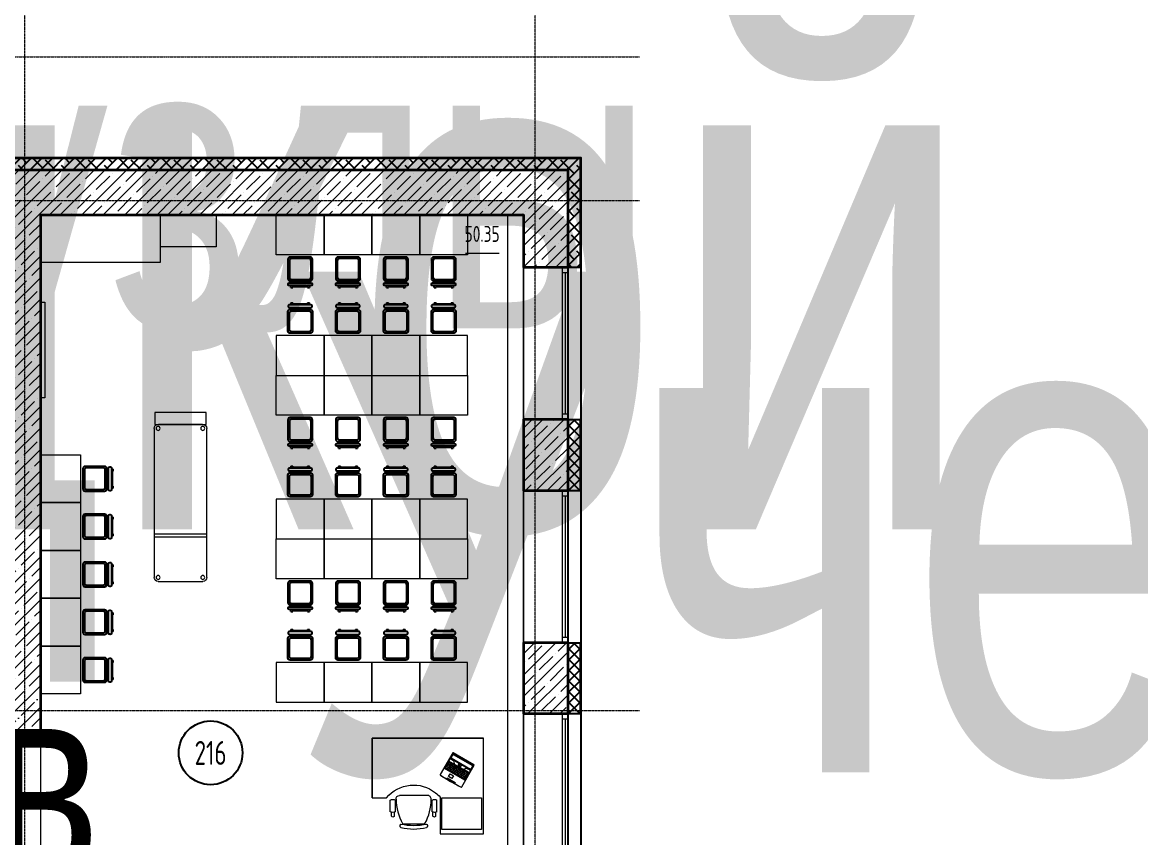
# Model space of a CAD drawing. Header units: millimetres. Extents: x 0 to 168960, y -92093 to 443706.
# Drawn here: x 66761 to 80788, y 211907 to 222137 of the extents above; entities that cross this region are included whole.
import ezdxf
from ezdxf.enums import TextEntityAlignment as Align

# ---------------------------------------------------------------- set-up
doc = ezdxf.new("R2018")
doc.units = ezdxf.units.MM
doc.linetypes.add('ADSK_Сверху', pattern=[450, 300, -150])
doc.linetypes.add('осевая', pattern=[50.8, 31.75, -6.35, 6.35, -6.35])
for name, color, linetype, lineweight in [('_0', 7, 'Continuous', 15), ('АР_Названия помещений', 124, 'Continuous', 5), ('АР_Номер помещения', 1, 'Continuous', 25), ('АР_Окна БЛОК', 250, 'Continuous', 13), ('АР_Помещения_площадь', 19, 'Continuous', 9)]:
    doc.layers.add(name, color=color, linetype=linetype, lineweight=lineweight)
doc.layers.add('АР_Сущ.Несущая стена', color=7, linetype='Continuous')
doc.layers.add('ТХ_мебель передв', color=251, linetype='Continuous')
doc.styles.add('ISOCPEUR', font='isocpeur.ttf', dxfattribs={"height": 175})
doc.styles.get("Standard").update_dxf_attribs({"font": 'arial.ttf'})

# ---------------------------------------------------------------- blocks, each defined once
blk = doc.blocks.new('ОКНО 1910')
at = {"layer": 'АР_Окна БЛОК', "color": 8, "ltscale": 0.1}
for points in [[(178763, -124525), (180673, -124525), (180673, -125085), (178763, -125085)], [(178763, -125015), (180673, -125015), (180673, -125085), (178763, -125085)], [(178763, -125015), (178833, -125015), (178833, -125085), (178763, -125085)], [(180603, -125015), (180673, -125015), (180673, -125085), (180603, -125085)]]:
    blk.add_lwpolyline(points, close=True, dxfattribs=at)
blk.add_lwpolyline([(178833, -125050), (180603, -125050)], dxfattribs=at)
blk = doc.blocks.new('2 ЭТАЖ')
at = {"layer": 'АР_Сущ.Несущая стена', "ltscale": 0.1}
h = blk.add_hatch(dxfattribs=at)
h.set_pattern_fill('ANSI38', color=8, scale=30)
h.set_pattern_definition([(45, (1, 0.008), (-67.35192, 67.35192), []), (135, (1, 0.008), (-202.055763, 67.35192), [238.125, -142.875])])
h.paths.add_polyline_path([(175109, -108506), (174757, -108506), (174757, -108656), (175109, -108656)])
h.paths.add_polyline_path([(182069, -108506), (175109, -108506), (175109, -108656), (181919, -108656), (181919, -109875), (182069, -109875)])
at = {"layer": 'АР_Сущ.Несущая стена', "lineweight": 13, "ltscale": 10000}
h = blk.add_hatch(dxfattribs=at)
h.set_pattern_fill('ANSI35', color=8, scale=30)
h.paths.add_polyline_path([(181918, -109031), (181508, -109031), (181508, -109876), (181918, -109876)])
h.paths.add_polyline_path([(181918, -108657), (175108, -108657), (175108, -109031), (181918, -109031)])
h.paths.add_polyline_path([(175108, -109031), (175108, -108657), (174756, -108657), (174756, -108727), (174756, -109031)])
h.paths.add_polyline_path([(174756, -109031), (174756, -109216), (174913, -109216), (174913, -115834), (175108, -115834), (175108, -109031)])
h.paths.add_polyline_path([(175303, -109216), (181358, -109216), (181358, -109876), (181508, -109876), (181508, -109031), (175108, -109031), (175108, -115834), (175303, -115834)])
h = blk.add_hatch(dxfattribs=at)
h.set_pattern_fill('ANSI35', color=8, scale=30)
h.paths.add_polyline_path([(181918, -111785), (181508, -111785), (181508, -112675), (181918, -112675)])
h.paths.add_polyline_path([(181508, -111785), (181358, -111785), (181358, -112675), (181508, -112675)])
at = {"layer": 'АР_Сущ.Несущая стена', "ltscale": 0.1}
h = blk.add_hatch(dxfattribs=at)
h.set_pattern_fill('ANSI37', color=8, scale=30)
h.paths.add_polyline_path([(182068, -111785), (181918, -111785), (181918, -112675), (182068, -112675)])
at = {"layer": 'АР_Сущ.Несущая стена', "lineweight": 13, "ltscale": 10000}
h = blk.add_hatch(dxfattribs=at)
h.set_pattern_fill('ANSI35', color=8, scale=30)
h.paths.add_polyline_path([(181918, -114585), (181848, -114585), (181508, -114585), (181508, -115430), (181918, -115430)])
h.paths.add_polyline_path([(181508, -114585), (181358, -114585), (181358, -115430), (181508, -115430)])
h.paths.add_polyline_path([(181508, -115430), (181358, -115430), (181358, -115475), (181508, -115475)])
h.paths.add_polyline_path([(181918, -115430), (181508, -115430), (181508, -115475), (181918, -115475)])
at = {"layer": 'АР_Сущ.Несущая стена', "ltscale": 0.1}
h = blk.add_hatch(dxfattribs=at)
h.set_pattern_fill('ANSI37', color=8, scale=30)
h.set_pattern_definition([(45, (-3e-11, -2800), (-67.35192, 67.35192), []), (135, (-3e-11, -2800), (-67.35192, -67.35192), [])])
h.paths.add_polyline_path([(182068, -114585), (181918, -114585), (181918, -115475), (182068, -115475)])
at = {"layer": 'АР_Сущ.Несущая стена', "color": 8, "ltscale": 0.1}
for points in [[(174756, -108496), (182078, -108496), (182078, -125245), (112993, -125245), (112993, -108496), (133154, -108496)], [(174756, -108506), (182068, -108506), (182068, -109875)], [(181918, -125085), (181918, -108631)], [(181918, -109875), (182078, -109875)], [(181918, -111785), (182078, -111785)], [(182068, -111785), (182068, -112675)], [(181918, -112675), (182078, -112675)], [(181918, -114585), (182078, -114585)], [(182068, -114585), (182068, -115475)], [(181918, -115475), (182078, -115475)]]:
    blk.add_lwpolyline(points, dxfattribs=at)
at = {"layer": 'АР_Сущ.Несущая стена', "color": 8, "linetype": 'Continuous', "lineweight": 35, "flags": 128}
blk.add_lwpolyline([(174756, -108656), (174756, -109216), (174913, -109216), (174913, -115834), (175303, -115834), (175303, -109216), (181358, -109216), (181358, -109875), (181918, -109875), (181918, -108656), (174756, -108656)], dxfattribs=at)
for points in [[(181918, -111785), (181358, -111785), (181358, -112675), (181918, -112675)], [(181918, -114585), (181358, -114585), (181358, -115475), (181918, -115475)]]:
    blk.add_lwpolyline(points, close=True, dxfattribs=at)
at = {"layer": 'АР_Сущ.Несущая стена', "color": 8, "rotation": 90}
for p in [(56834, -290548), (56834, -293348), (56834, -296148)]:
    blk.add_blockref('ОКНО 1910', p, dxfattribs=at)
blk = doc.blocks.new('*U334')
at = {"color": 8, "style": 'ISOCPEUR', "width": 0.7, "flags": 1}
blk.add_attdef('КАТЕГОРИЯ', (-499, -2092), '', height=250, dxfattribs=at)
at = {"layer": 'АР_Номер помещения', "color": 8, "style": 'ISOCPEUR', "width": 0.7}
blk.add_attdef('НОМЕР_ПОМЕЩЕНИЯ', text='', height=300, dxfattribs=at).set_placement((-20802, 7324), align=Align.MIDDLE_CENTER)
at = {"layer": 'АР_Помещения_площадь', "color": 8, "lineweight": 30, "width": 0.7, "flags": 104}
blk.add_attdef('ИМЯ_ПОМЕЩЕНИЯ', text='', height=100, dxfattribs=at).set_placement((158, 1217), align=Align.MIDDLE_CENTER)
at = {"layer": 'АР_Помещения_площадь', "color": 8, "style": 'ISOCPEUR', "width": 0.7}
blk.add_attdef('ПЛОЩАДЬ_ПОМЕЩЕНИЯ', text='', height=200, dxfattribs=at).set_placement((-2436, 865), align=Align.MIDDLE_RIGHT)
blk = doc.blocks.new('*U315')
at = {"color": 8, "style": 'ISOCPEUR', "width": 0.7, "flags": 1}
blk.add_attdef('КАТЕГОРИЯ', (-499, -2092), '', height=250, dxfattribs=at)
at = {"layer": 'АР_Номер помещения', "color": 8, "style": 'ISOCPEUR', "width": 0.7}
blk.add_attdef('НОМЕР_ПОМЕЩЕНИЯ', text='', height=300, dxfattribs=at).set_placement((-13740, 3797), align=Align.MIDDLE_CENTER)
at = {"layer": 'АР_Помещения_площадь', "color": 8, "style": 'ISOCPEUR', "width": 0.7}
blk.add_attdef('ПЛОЩАДЬ_ПОМЕЩЕНИЯ', text='', height=200, dxfattribs=at).set_placement((-15076, 5124), align=Align.MIDDLE_RIGHT)
at = {"layer": 'АР_Помещения_площадь', "color": 8, "lineweight": 30, "width": 0.7, "flags": 104}
blk.add_attdef('ИМЯ_ПОМЕЩЕНИЯ', text='', height=100, dxfattribs=at).set_placement((158, 1217), align=Align.MIDDLE_CENTER)
blk = doc.blocks.new('*U308')
at = {"layer": 'АР_Номер помещения', "color": 8}
blk.add_circle((-19076, 2637), 400, dxfattribs=at)
at = {"layer": 'АР_Помещения_площадь', "color": 8}
blk.add_line((-15455, 8901), (-15878, 8901), dxfattribs=at)
at = {"color": 8, "style": 'ISOCPEUR', "width": 0.7, "flags": 1}
blk.add_attdef('КАТЕГОРИЯ', (-499, -2092), '', height=250, dxfattribs=at)
at = {"layer": 'АР_Номер помещения', "color": 8, "style": 'ISOCPEUR', "width": 0.7}
blk.add_attdef('НОМЕР_ПОМЕЩЕНИЯ', text='', height=300, dxfattribs=at).set_placement((-19076, 2637), align=Align.MIDDLE_CENTER)
at = {"layer": 'АР_Помещения_площадь', "color": 8, "style": 'ISOCPEUR', "width": 0.7}
blk.add_attdef('ПЛОЩАДЬ_ПОМЕЩЕНИЯ', text='', height=200, dxfattribs=at).set_placement((-15450, 9148), align=Align.MIDDLE_RIGHT)
at = {"layer": 'АР_Помещения_площадь', "color": 8, "lineweight": 30, "width": 0.7, "flags": 104}
blk.add_attdef('ИМЯ_ПОМЕЩЕНИЯ', text='', height=100, dxfattribs=at).set_placement((158, 1217), align=Align.MIDDLE_CENTER)
blk = doc.blocks.new('*U304')
at = {"color": 8, "style": 'ISOCPEUR', "width": 0.7, "flags": 1}
blk.add_attdef('КАТЕГОРИЯ', (-499, -2092), '', height=250, dxfattribs=at)
at = {"layer": 'АР_Номер помещения', "color": 8, "style": 'ISOCPEUR', "width": 0.7}
blk.add_attdef('НОМЕР_ПОМЕЩЕНИЯ', text='', height=300, dxfattribs=at).set_placement((2073, 7674), align=Align.MIDDLE_CENTER)
at = {"layer": 'АР_Помещения_площадь', "color": 8, "style": 'ISOCPEUR', "width": 0.7}
blk.add_attdef('ПЛОЩАДЬ_ПОМЕЩЕНИЯ', text='', height=200, dxfattribs=at).set_placement((4148, 6630), align=Align.MIDDLE_RIGHT)
at = {"layer": 'АР_Помещения_площадь', "color": 8, "lineweight": 30, "width": 0.7, "flags": 104}
blk.add_attdef('ИМЯ_ПОМЕЩЕНИЯ', text='', height=100, dxfattribs=at).set_placement((158, 1217), align=Align.MIDDLE_CENTER)
blk = doc.blocks.new('*U280')
at = {"color": 8, "style": 'ISOCPEUR', "width": 0.7, "flags": 1}
blk.add_attdef('КАТЕГОРИЯ', (-499, -2092), '', height=250, dxfattribs=at)
at = {"layer": 'АР_Номер помещения', "color": 8, "style": 'ISOCPEUR', "width": 0.7}
blk.add_attdef('НОМЕР_ПОМЕЩЕНИЯ', text='', height=300, dxfattribs=at).set_placement((-21477, 4100), align=Align.MIDDLE_CENTER)
at = {"layer": 'АР_Помещения_площадь', "color": 8, "style": 'ISOCPEUR', "width": 0.7}
blk.add_attdef('ПЛОЩАДЬ_ПОМЕЩЕНИЯ', text='', height=200, dxfattribs=at).set_placement((-20216, 8099), align=Align.MIDDLE_RIGHT)
at = {"layer": 'АР_Помещения_площадь', "color": 8, "lineweight": 30, "width": 0.7, "flags": 104}
blk.add_attdef('ИМЯ_ПОМЕЩЕНИЯ', text='', height=100, dxfattribs=at).set_placement((158, 1217), align=Align.MIDDLE_CENTER)
blk = doc.blocks.new('*U275')
at = {"color": 8, "style": 'ISOCPEUR', "width": 0.7, "flags": 1}
blk.add_attdef('КАТЕГОРИЯ', (-499, -2092), '', height=250, dxfattribs=at)
at = {"layer": 'АР_Номер помещения', "color": 8, "style": 'ISOCPEUR', "width": 0.7}
blk.add_attdef('НОМЕР_ПОМЕЩЕНИЯ', text='', height=300, dxfattribs=at).set_placement((-20441, 1346), align=Align.MIDDLE_CENTER)
at = {"layer": 'АР_Помещения_площадь', "color": 8, "style": 'ISOCPEUR', "width": 0.7}
blk.add_attdef('ПЛОЩАДЬ_ПОМЕЩЕНИЯ', text='', height=200, dxfattribs=at).set_placement((-19902, 5345), align=Align.MIDDLE_RIGHT)
at = {"layer": 'АР_Помещения_площадь', "color": 8, "lineweight": 30, "width": 0.7, "flags": 104}
blk.add_attdef('ИМЯ_ПОМЕЩЕНИЯ', text='', height=100, dxfattribs=at).set_placement((158, 1217), align=Align.MIDDLE_CENTER)
blk = doc.blocks.new('*U362')
at = {"color": 8, "style": 'ISOCPEUR', "width": 0.7, "flags": 1}
blk.add_attdef('КАТЕГОРИЯ', (-499, -2092), '', height=250, dxfattribs=at)
at = {"layer": 'АР_Номер помещения', "color": 8, "style": 'ISOCPEUR', "width": 0.7}
blk.add_attdef('НОМЕР_ПОМЕЩЕНИЯ', text='', height=300, dxfattribs=at).set_placement((-17565, 2858), align=Align.MIDDLE_CENTER)
at = {"layer": 'АР_Помещения_площадь', "color": 8, "style": 'ISOCPEUR', "width": 0.7}
blk.add_attdef('ПЛОЩАДЬ_ПОМЕЩЕНИЯ', text='', height=200, dxfattribs=at).set_placement((-1476, 2342), align=Align.MIDDLE_RIGHT)
at = {"layer": 'АР_Помещения_площадь', "color": 8, "lineweight": 30, "width": 0.7, "flags": 104}
blk.add_attdef('ИМЯ_ПОМЕЩЕНИЯ', text='', height=100, dxfattribs=at).set_placement((158, 1217), align=Align.MIDDLE_CENTER)
blk = doc.blocks.new('*U588')
at = {"color": 8, "style": 'ISOCPEUR', "width": 0.7, "flags": 1}
blk.add_attdef('КАТЕГОРИЯ', (-499, -2092), '', height=250, dxfattribs=at)
at = {"layer": 'АР_Номер помещения', "color": 8, "style": 'ISOCPEUR', "width": 0.7}
blk.add_attdef('НОМЕР_ПОМЕЩЕНИЯ', text='', height=300, dxfattribs=at).set_placement((-12648, 7324), align=Align.MIDDLE_CENTER)
at = {"layer": 'АР_Помещения_площадь', "color": 8, "lineweight": 30, "width": 0.7, "flags": 104}
blk.add_attdef('ИМЯ_ПОМЕЩЕНИЯ', text='', height=100, dxfattribs=at).set_placement((158, 1217), align=Align.MIDDLE_CENTER)
at = {"layer": 'АР_Помещения_площадь', "color": 8, "style": 'ISOCPEUR', "width": 0.7}
blk.add_attdef('ПЛОЩАДЬ_ПОМЕЩЕНИЯ', text='', height=200, dxfattribs=at).set_placement((-2436, 865), align=Align.MIDDLE_RIGHT)
blk = doc.blocks.new('laptop')
at = {"color": 8}
for p, q in [((-150, 325), (-155, 323)), ((-150, 325), (-155, 323)), ((-155, 323), (-155, 10)), ((-155, 323), (-155, 10)), ((-150, 313), (-155, 311)), ((0, 326), (-150, 325)), ((0, 326), (-150, 325)), ((0, 314), (-150, 313)), ((-143, 309), (-140, 310)), ((-143, 254), (-143, 309)), ((-140, 310), (140, 310)), ((150, 325), (0, 326)), ((150, 325), (0, 326)), ((150, 313), (0, 314)), ((140, 310), (143, 309)), ((143, 309), (143, 254)), ((155, 323), (150, 325)), ((155, 323), (150, 325)), ((155, 311), (150, 313)), ((155, 10), (155, 323)), ((155, 10), (155, 323)), ((155, 248), (-155, 248)), ((-147, 210), (-147, 234)), ((-147, 210), (-147, 100)), ((147, 210), (-147, 210)), ((-147, 210), (-72, 210)), ((-130, 194), (-147, 194)), ((147, 192), (-147, 192)), ((147, 173), (-147, 173)), ((147, 155), (-147, 155)), ((-140, 253), (-143, 254)), ((140, 253), (-140, 253)), ((-138, 192), (-138, 173)), ((-137, 244), (-96, 244)), ((-130, 210), (-130, 194)), ((-129, 173), (-129, 155)), ((-128, 210), (-128, 194)), ((76, 194), (-128, 194)), ((-123, 155), (-123, 137)), ((-119, 192), (-119, 173)), ((-111, 210), (-111, 194)), ((-110, 173), (-110, 155)), ((-103, 155), (-103, 137)), ((-99, 192), (-99, 173)), ((-94, 210), (-94, 194)), ((-68, 219), (-92, 243)), ((-90, 173), (-90, 155)), ((-84, 155), (-84, 137)), ((-80, 192), (-80, 173)), ((-77, 210), (-77, 194)), ((-71, 173), (-71, 155)), ((-64, 155), (-64, 137)), ((-60, 210), (-60, 194)), ((-60, 192), (-60, 173)), ((-51, 173), (-51, 155)), ((-45, 155), (-45, 137)), ((-43, 210), (-43, 194)), ((-41, 192), (-41, 173)), ((-32, 173), (-32, 155)), ((-26, 210), (-26, 194)), ((-25, 155), (-25, 137)), ((-19, 242), (-21, 242)), ((-21, 242), (-21, 237)), ((-21, 237), (-19, 237)), ((-21, 226), (-21, 220)), ((21, 226), (-21, 226)), ((-21, 220), (21, 220)), ((-21, 192), (-21, 173)), ((-19, 237), (-19, 242)), ((-12, 173), (-12, 155)), ((-9, 210), (-9, 194)), ((-6, 242), (-8, 242)), ((-8, 242), (-8, 237)), ((-8, 237), (-6, 237)), ((-6, 237), (-6, 242)), ((-6, 155), (-6, 137)), ((-2, 192), (-2, 173)), ((8, 242), (6, 242)), ((6, 242), (6, 237)), ((6, 237), (8, 237)), ((7, 173), (7, 155)), ((8, 237), (8, 242)), ((8, 210), (8, 194)), ((14, 155), (14, 137)), ((18, 192), (18, 173)), ((21, 242), (19, 242)), ((19, 242), (19, 237)), ((19, 237), (21, 237)), ((21, 237), (21, 242)), ((21, 220), (21, 226)), ((25, 210), (25, 194)), ((27, 173), (27, 155)), ((33, 155), (33, 137)), ((37, 192), (37, 173)), ((42, 210), (42, 194)), ((46, 173), (46, 155)), ((53, 155), (53, 137)), ((57, 192), (57, 173)), ((59, 210), (59, 194)), ((66, 173), (66, 155)), ((68, 219), (92, 243)), ((69, 210), (69, 211)), ((69, 210), (69, 211)), ((147, 210), (69, 210)), ((72, 155), (72, 137)), ((76, 210), (76, 194)), ((76, 192), (76, 173)), ((79, 210), (79, 194)), ((147, 194), (79, 194)), ((85, 173), (85, 155)), ((92, 155), (92, 137)), ((96, 244), (137, 244)), ((96, 210), (96, 194)), ((96, 192), (96, 173)), ((105, 173), (105, 155)), ((113, 210), (113, 194)), ((129, 192), (129, 100)), ((130, 210), (130, 194)), ((143, 254), (140, 253)), ((147, 234), (147, 210)), ((147, 210), (147, 100)), ((-155, 10), (-155, 8)), ((-155, 8), (-152, 5)), ((-152, 5), (-150, 5)), ((-150, 5), (0, 0)), ((147, 137), (-147, 137)), ((147, 118), (-147, 118)), ((147, 100), (-147, 100)), ((-123, 118), (-123, 100)), ((-114, 137), (-114, 118)), ((-98, 118), (-98, 100)), ((-94, 137), (-94, 118)), ((-75, 137), (-75, 118)), ((-74, 118), (-74, 100)), ((-59, 14), (-59, 1)), ((59, 14), (-59, 14)), ((-59, 1), (-59, 14)), ((-59, 14), (59, 14)), ((-55, 137), (-55, 118)), ((-55, 118), (-55, 100)), ((-36, 137), (-36, 118)), ((-16, 137), (-16, 118)), ((0, 0), (150, 5)), ((3, 137), (3, 118)), ((9, 118), (9, 100)), ((23, 137), (23, 118)), ((29, 118), (29, 100)), ((42, 137), (42, 118)), ((48, 118), (48, 100)), ((59, 1), (59, 14)), ((59, 14), (59, 1)), ((62, 137), (62, 118)), ((68, 118), (68, 100)), ((81, 137), (81, 118)), ((87, 118), (87, 100)), ((90, 118), (90, 100)), ((109, 137), (109, 100)), ((150, 5), (153, 6)), ((153, 6), (155, 8)), ((155, 8), (155, 10))]:
    blk.add_line(p, q, dxfattribs=at)
blk.add_lwpolyline([(-52, 79), (-4, 79), (-4, 39), (-52, 39)], close=True, dxfattribs=at)
for centre, radius, start, end in [((-137, 234), 10, 90, 180), ((-96, 239), 5, 45, 90), ((-72, 215), 5, 270, 45), ((72, 215), 5, 135, 236.1175), ((96, 239), 5, 90, 135), ((137, 234), 10, 0, 90), ((-150, 10), 5, 180, 266.4167), ((0, 2405), 2405, 266.4167, 273.5833), ((150, 10), 5, 273.5833, 0)]:
    blk.add_arc(centre, radius, start, end, dxfattribs=at)
blk = doc.blocks.new('мваи')
at = {"color": 8}
for points in [[(95699, 222916), (95154, 222916), (95154, 221715), (96551, 221715), (96551, 222466), (96371, 222466)], [(95699, 222456), (95699, 222916)], [(95741, 222641), (95741, 222493)], [(95752, 222694), (95752, 222646)], [(95789, 222694), (95789, 222646)], [(95800, 222641), (95800, 222493)], [(96260, 222641), (96260, 222493)], [(96271, 222694), (96271, 222646)], [(96308, 222694), (96308, 222646)], [(96324, 222641), (96324, 222493)], [(96551, 222466), (96551, 221715), (95154, 221715)]]:
    blk.add_lwpolyline(points, dxfattribs=at)
blk.add_lwpolyline([(95180, 222864), (95678, 222864), (95678, 222466), (95180, 222466)], close=True, dxfattribs=at)
blk.add_lwpolyline([(96250, 222482, 0.127479), (96170, 222789, 0.028308), (95890, 222789, 0.127479), (95810, 222482, 0.416667), (95858, 222435), (96207, 222435)], format="xyb", dxfattribs=at)
for centre, radius, start, end in [((96030, 222190), 667, 75.9812, 104.0188), ((96030, 221982), 829, 78.7648, 101.2352)]:
    blk.add_arc(centre, radius, start, end, dxfattribs=at)
for points in [[(95868, 222795), (95858, 222800), (95852, 222821), (95863, 222832)], [(95863, 222832), (95863, 222837), (95868, 222837), (95868, 222837)], [(96191, 222837), (96202, 222832), (96207, 222816), (96197, 222800)], [(96197, 222800), (96197, 222800), (96197, 222795), (96191, 222795)], [(95741, 222641), (95757, 222652), (95778, 222652), (95800, 222641)], [(95752, 222694), (95757, 222705), (95768, 222710), (95778, 222705)], [(95778, 222705), (95784, 222699), (95784, 222699), (95789, 222694)], [(96260, 222641), (96281, 222652), (96302, 222652), (96324, 222641)], [(96271, 222694), (96276, 222705), (96292, 222710), (96302, 222705)], [(96302, 222705), (96302, 222699), (96308, 222699), (96308, 222694)], [(95800, 222493), (95778, 222482), (95757, 222482), (95741, 222493)], [(96371, 222466), (96218, 222281), (95942, 222249), (95757, 222403)], [(96250, 222482), (96255, 222456), (96234, 222435), (96207, 222435)], [(96324, 222493), (96302, 222482), (96281, 222482), (96260, 222493)], [(95757, 222403), (95736, 222419), (95715, 222435), (95699, 222456)]]:
    blk.add_open_spline(points, degree=3, dxfattribs=at)
at = {"color": 8, "rotation": 150}
blk.add_blockref('laptop', (95567, 222259), dxfattribs=at)
blk = doc.blocks.new('137')
at = {"color": 8, "extrusion": (0.000470712, 6.19742e-05, 1)}
for p, q in [((7031760, 1188214, 0), (7032320, 1188214, 0)), ((7031710, 1186294, 0), (7031710, 1188164, 0)), ((7032370, 1188164, 0), (7032370, 1186294, 0)), ((7031715, 1187654, 0), (7032365, 1187654, 0)), ((7031715, 1187614, 0), (7032365, 1187614, 0)), ((7032315, 1186244, 0), (7031765, 1186244, 0))]:
    blk.add_line(p, q, dxfattribs=at)
at = {"color": 8, "linetype": 'ADSK_Сверху', "ltscale": 25, "elevation": 0}
blk.add_lwpolyline([(7031718, 1186244), (7032361, 1186244), (7032361, 1186094), (7031718, 1186094)], close=True, dxfattribs=at)
at = {"color": 8, "extrusion": (0.000470712, 6.19742e-05, 1)}
for centre in [(7031759, 1188163, 3384), (7032319, 1188163, 3384), (7031759, 1186293, 3384), (7032319, 1186293, 3384)]:
    blk.add_circle(centre, 25, dxfattribs=at)
for centre, start, end in [((7031759, 1188163, 3384), 90, 180), ((7032319, 1188163, 3384), 360, 90), ((7031759, 1186293, 3384), 180, 270), ((7032319, 1186293, 3384), 270, 360)]:
    blk.add_arc(centre, 50, start, end, dxfattribs=at)
blk = doc.blocks.new('стул 5  340х340')
at = {"color": 8, "linetype": 'ByBlock', "extrusion": (-6.19742e-05, 0.000470712, 1)}
for p, q in [((-15375, 16628, 197), (-15375, 16620, 197)), ((-15087, 16642, 197), (-15361, 16642, 197)), ((-15361, 16606, 197), (-15087, 16606, 197)), ((-15341, 16665, 197), (-15316, 16665, 197)), ((-15341, 16665, 197), (-15341, 16642, 197)), ((-15341, 16606, 197), (-15341, 16583, 197)), ((-15316, 16642, 197), (-15316, 16665, 197)), ((-15316, 16653, 197), (-15129, 16653, 197)), ((-15316, 16583, 197), (-15316, 16606, 197)), ((-15129, 16665, 197), (-15104, 16665, 197)), ((-15129, 16665, 197), (-15129, 16642, 197)), ((-15129, 16606, 197), (-15129, 16583, 197)), ((-15104, 16642, 197), (-15104, 16665, 197)), ((-15104, 16583, 197), (-15104, 16606, 197)), ((-15073, 16620, 197), (-15073, 16628, 197))]:
    blk.add_line(p, q, dxfattribs=at)
at = {"color": 8, "ltscale": 100, "extrusion": (-6.19742e-05, 0.000470712, 1), "elevation": 206}
for points in [[(-15348, 16583), (-15097, 16583, -0.414169), (-15068, 16554), (-15068, 16312, -0.414258), (-15097, 16283), (-15348, 16283, -0.414169), (-15377, 16312), (-15377, 16554, -0.414258)], [(-15328, 16563), (-15114, 16563, -0.414214), (-15085, 16534), (-15085, 16331, -0.414214), (-15114, 16302), (-15328, 16302, -0.414214), (-15357, 16331), (-15357, 16534, -0.414214)]]:
    blk.add_lwpolyline(points, format="xyb", close=True, dxfattribs=at)
at = {"color": 8, "linetype": 'ByBlock', "extrusion": (-6.19742e-05, 0.000470712, 1)}
for centre, start, end in [((-15361, 16628, 206), 90, 180), ((-15361, 16620, 206), 180, 270), ((-15087, 16628, 206), 0, 90), ((-15087, 16620, 206), 270, 0)]:
    blk.add_arc(centre, 13.9, start, end, dxfattribs=at)
blk = doc.blocks.new('A$C45f9dc5f')
at = {"color": 8, "ltscale": 100}
blk.add_lwpolyline([(-300, 0), (300, 0), (300, -500), (-300, -500)], close=True, dxfattribs=at)
at = {"layer": 'ТХ_мебель передв', "color": 8, "xscale": -1, "rotation": 180}
blk.add_blockref('стул 5  340х340', (15222, 15754, -197), dxfattribs=at)

msp = doc.modelspace()

# ---------------------------------------------------------------- linework, layer by layer
at = {"layer": '_0', "linetype": 'осевая', "ltscale": 0.3}
for p, q in [((66793.71, 209103.426), (66793.71, 226353.426)), ((73193.71, 201366.661), (73193.71, 226353.426)), ((1843.71, 221703.426), (74501.818, 221703.426)), ((1843.71, 219903.426), (74501.818, 219903.426)), ((1843.71, 213503.426), (74501.818, 213503.426))]:
    msp.add_line(p, q, dxfattribs=at)
at = {"layer": '_0'}
for points in [[(73046.305, 211406.194), (66991.28, 211406.194), (66991.28, 219725.293), (73046.305, 219718.293)], [(67044.221, 217426.625), (66991.281, 217426.625), (66991.281, 218625.366), (67044.221, 218625.366)]]:
    msp.add_lwpolyline(points, close=True, dxfattribs=at)
for points in [[(68491.281, 219721.793), (68491.281, 219121.793), (66991.281, 219121.793), (66991.281, 219721.793), (69191.281, 219721.793)], [(69191.281, 219721.793), (69191.281, 219321.793), (68491.281, 219321.793)]]:
    msp.add_lwpolyline(points, dxfattribs=at)
at = {"layer": '_0', "ltscale": 0.1}
msp.add_lwpolyline([(73046.305, 219718.293), (72846.305, 219718.293), (72846.305, 211406.194)], dxfattribs=at)

# ---------------------------------------------------------------- block references
at = {"layer": '_0'}
ref = msp.add_blockref('*U362', (49645.182, 311704.592), dxfattribs=at)
lines = msp.add_mtext('\\W0.8000;Кабинет информатики и информационных\\Pтехнологий с возможностью деления\\Pтрансформируемой перегородкой на два\\Pпомещения', dxfattribs={"layer": 'АР_Названия помещений', "color": 8, "insert": (33695.117, 321446.171), "char_height": 6603.18335, "width": 1779.62855, "attachment_point": 1})
ref.add_attrib('ИМЯ_ПОМЕЩЕНИЯ', '', (33695.117, 321446.171), dxfattribs={"flags": 104}).embed_mtext(lines)
for name, p in [('2 ЭТАЖ', (-108312.065, 328938.23)), ('A$C45f9dc5f', (70246.305, 219721.194)), ('A$C45f9dc5f', (70846.305, 219721.194)), ('A$C45f9dc5f', (71446.305, 219721.194)), ('A$C45f9dc5f', (72046.305, 219721.194)), ('A$C45f9dc5f', (70246.305, 217706.194)), ('A$C45f9dc5f', (70846.305, 217706.194)), ('A$C45f9dc5f', (71446.305, 217706.194)), ('A$C45f9dc5f', (72046.305, 217706.194)), ('A$C45f9dc5f', (70246.305, 215656.194)), ('A$C45f9dc5f', (70846.305, 215656.194)), ('A$C45f9dc5f', (71446.305, 215656.194)), ('A$C45f9dc5f', (72046.305, 215656.194))]:
    msp.add_blockref(name, p, dxfattribs=at)
ref = msp.add_blockref('*U334', (65378.428, 240294.175), dxfattribs=at)
lines = msp.add_mtext('\\W0.8000;Актовый зал (с эстрадой в уровне пола)', dxfattribs={"layer": 'АР_Названия помещений', "color": 8, "insert": (52502.045, 251099.366), "char_height": 10097.97964, "width": 2023.69115, "attachment_point": 1})
ref.add_attrib('ИМЯ_ПОМЕЩЕНИЯ', '', (52502.045, 251099.366), dxfattribs={"flags": 104}).embed_mtext(lines)
ref = msp.add_blockref('*U334', (65378.428, 240294.175), dxfattribs=at)
lines = msp.add_mtext('\\W0.8000;Актовый зал (с эстрадой в уровне пола)', dxfattribs={"layer": 'АР_Названия помещений', "color": 8, "insert": (52502.045, 251099.366), "char_height": 10097.97964, "width": 2023.69115, "attachment_point": 1})
ref.add_attrib('ИМЯ_ПОМЕЩЕНИЯ', '', (52502.045, 251099.366), dxfattribs={"flags": 104}).embed_mtext(lines)
ref = msp.add_blockref('*U588', (65378.428, 240294.175), dxfattribs=at)
lines = msp.add_mtext('\\W0.8000;Актовый зал (с эстрадой в уровне пола)', dxfattribs={"layer": 'АР_Названия помещений', "color": 8, "insert": (52502.045, 251099.366), "char_height": 10097.97964, "width": 2023.69115, "attachment_point": 1})
ref.add_attrib('ИМЯ_ПОМЕЩЕНИЯ', '', (52502.045, 251099.366), dxfattribs={"flags": 104}).embed_mtext(lines)
ref = msp.add_blockref('*U280', (75328.428, 211412.67), dxfattribs=at)
lines = msp.add_mtext('\\W0.8000;Санузлы для мальчиков основной и старшей\\Pшколы', dxfattribs={"layer": 'АР_Названия помещений', "color": 8, "insert": (54841.094, 221948.557), "char_height": 2433.38712, "width": 1779.62855, "attachment_point": 1})
ref.add_attrib('ИМЯ_ПОМЕЩЕНИЯ', '', (54841.094, 221948.557), dxfattribs={"flags": 104}).embed_mtext(lines)
ref = msp.add_blockref('*U275', (78542.195, 214166.718), dxfattribs=at)
lines = msp.add_mtext('\\W0.8000;Санузлы для девочек основной и старшей школы\\Pс комнатой личной гигиены', dxfattribs={"layer": 'АР_Названия помещений', "color": 8, "insert": (58770.631, 221933.757), "char_height": 3635.86485, "width": 1779.62855, "attachment_point": 1})
ref.add_attrib('ИМЯ_ПОМЕЩЕНИЯ', '', (58770.631, 221933.757), dxfattribs={"flags": 104}).embed_mtext(lines)
ref = msp.add_blockref('*U308', (88198.146, 210334.144), dxfattribs=at)
ref.add_attrib('НОМЕР_ПОМЕЩЕНИЯ', '216', dxfattribs={"layer": 'АР_Номер помещения', "color": 8, "height": 300, "style": 'ISOCPEUR', "width": 0.7}).set_placement((69122.042, 212970.655), align=Align.MIDDLE_CENTER)
lines = msp.add_mtext('\\W0.8000;Учебный кабинет ОБЗР', dxfattribs={"layer": 'АР_Названия помещений', "color": 8, "insert": (70084.298, 219008.01), "char_height": 6280.47664, "width": 1700.16917, "attachment_point": 1})
ref.add_attrib('ИМЯ_ПОМЕЩЕНИЯ', '', (70084.298, 219008.01), dxfattribs={"flags": 104}).embed_mtext(lines)
ref.add_attrib('ПЛОЩАДЬ_ПОМЕЩЕНИЯ', '50.35', dxfattribs={"layer": 'АР_Помещения_площадь', "color": 8, "height": 200, "style": 'ISOCPEUR', "width": 0.7}).set_placement((72747.666, 219482.038), align=Align.MIDDLE_RIGHT)
at = {"layer": '_0', "xscale": -1, "rotation": 180}
for p in [(70246.305, 217706.194), (70846.305, 217706.194), (71446.305, 217706.194), (72046.305, 217706.194), (70246.305, 215656.194), (70846.305, 215656.194), (71446.305, 215656.194), (72046.305, 215656.194), (70246.305, 213606.194), (70846.305, 213606.194), (71446.305, 213606.194), (72046.305, 213606.194)]:
    msp.add_blockref('A$C45f9dc5f', p, dxfattribs=at)
at = {"layer": '_0'}
ref = msp.add_blockref('*U315', (60317.521, 212760.209), dxfattribs=at)
lines = msp.add_mtext('\\W0.8000;Кабинет математики', dxfattribs={"layer": 'АР_Названия помещений', "color": 8, "insert": (44837.359, 214901.981), "char_height": 4537.94401, "width": 1134.36791, "attachment_point": 1})
ref.add_attrib('ИМЯ_ПОМЕЩЕНИЯ', '', (44837.359, 214901.981), dxfattribs={"flags": 104}).embed_mtext(lines)
at = {"layer": '_0', "lineweight": 5, "xscale": -1, "rotation": 180}
msp.add_blockref('137', (-6963295.43, 1403335.317, -0.316), dxfattribs=at)
at = {"layer": '_0'}
for name, p, rotation in [('A$C45f9dc5f', (66991.281, 216411.273), 90), ('A$C45f9dc5f', (66991.281, 215811.273), 90), ('A$C45f9dc5f', (66991.281, 215211.273), 90), ('A$C45f9dc5f', (66991.281, 214611.273), 90), ('A$C45f9dc5f', (66991.281, 214011.273), 90), ('мваи', (167699.986, 434872.467), 180)]:
    msp.add_blockref(name, p, dxfattribs=dict(at, rotation=rotation))
ref = msp.add_blockref('*U304', (61744.477, 205024.672), dxfattribs=at)
lines = msp.add_mtext('\\W0.8000;Коридор с рекреацией', dxfattribs={"layer": 'АР_Названия помещений', "color": 8, "insert": (49697.934, 212348.23), "char_height": 3890.44083, "width": 1312.78459, "attachment_point": 1})
ref.add_attrib('ИМЯ_ПОМЕЩЕНИЯ', '', (49697.934, 212348.23), dxfattribs={"flags": 104}).embed_mtext(lines)

doc.saveas('drawing.dxf')
